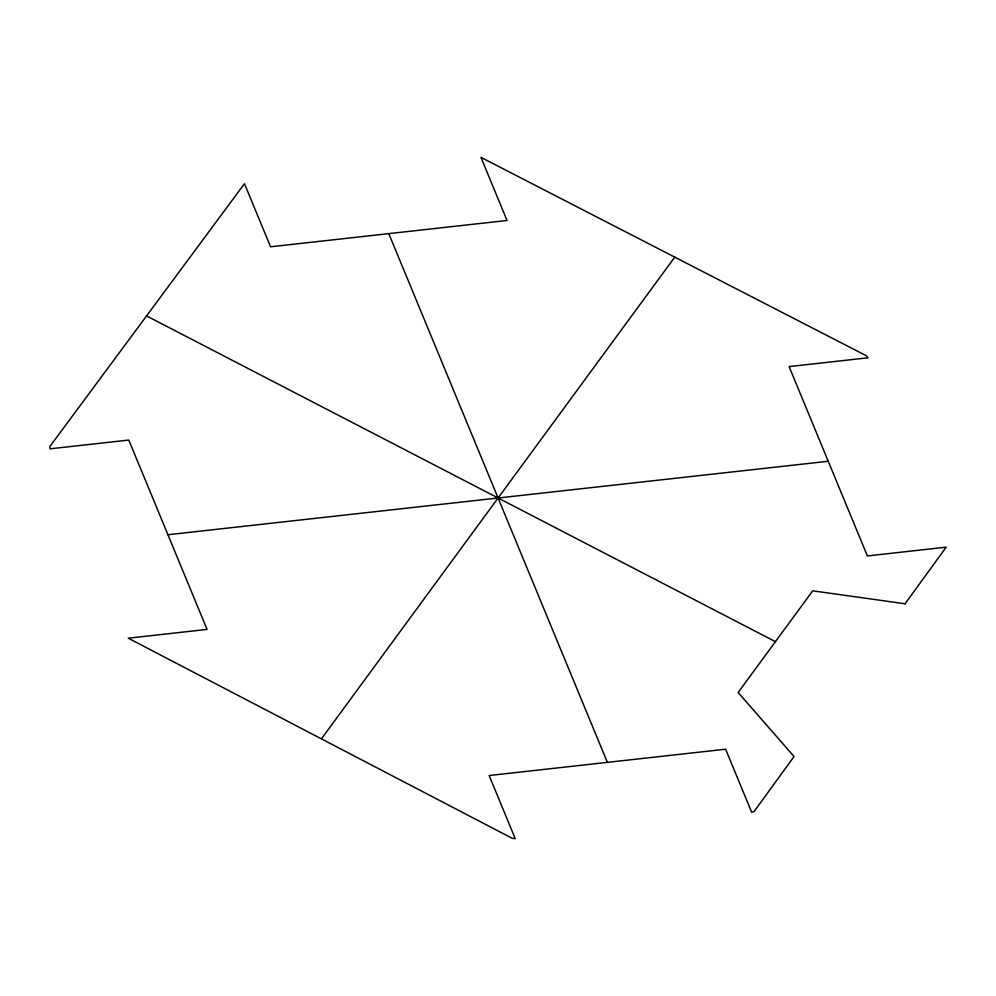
<?xml version="1.0" encoding="UTF-8"?>
<svg xmlns="http://www.w3.org/2000/svg" width="996" height="996" viewBox="0 0 996 996"><rect width="100%" height="100%" fill="white"/><g stroke="black" fill="none" stroke-linecap="round" stroke-linejoin="round"><path stroke-width="1.49" d="M905.065 603.775L946.2 547.165L867.379 555.942L789.106 366.59L867.927 357.813L866.308 355.734L480.931 157.356L507.026 220.477L270.563 246.784L244.468 183.675L49.8 446.594L49.974 448.835L128.795 440.058L207.068 629.41L128.247 638.187L512.293 838.358L515.231 838.644L489.136 775.523L725.611 749.216L751.706 812.325L754.159 811.454L794.061 756.537L738.136 692.494L812.711 590.827L905.538 603.837M321.409 738.87L674.765 257.13M167.926 534.74L828.236 461.26M146.561 315.906L775.423 641.661M388.801 233.637L607.373 762.363"/></g></svg>
